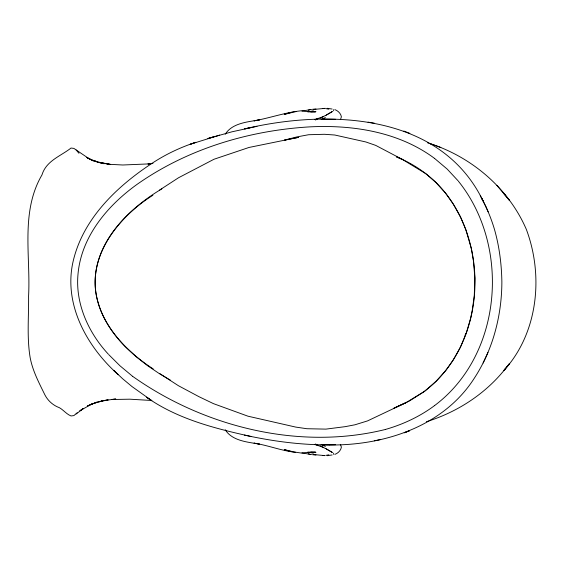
<?xml version="1.0" encoding="UTF-8"?>
<svg xmlns="http://www.w3.org/2000/svg" width="564" height="564" viewBox="0 0 564 564"><rect width="100%" height="100%" fill="white"/><g stroke="black" fill="none" stroke-linecap="round" stroke-linejoin="round"><path stroke-width="0.85" d="M465.173 335.404L465.462 333.874M333.789 454.499L333.613 453.146M322.432 444.806C379.473 447.125 442.43 428.407 474.521 377.887C492.936 349.595 501.77 315.565 501.868 281.958C501.579 264.128 499.316 246.249 494.381 229.097C492.027 221.243 489.094 213.573 485.632 206.149C478.082 190.815 483.327 201.433 485.717 206.346M340.571 119.286L341.389 116.826C340.825 113.47 338.055 110.833 334.974 109.649M487.952 352.514L483.122 363.04M333.613 110.854L333.789 109.501M225.205 134.274C232.248 122.98 247.779 121.916 259.666 119.85L254.054 120.844C270.896 117.834 287.139 111.735 304.306 110.516M505.259 368.898L509.214 363.9L503.786 370.618L505.259 368.898C485.202 394.095 457.037 412.214 426.391 421.724M503.786 370.618C538.063 333.127 543.781 275.831 526.339 229.393C508.418 187.784 470.609 156.017 427.526 142.798M88.597 158.392L73.877 148.403L71.029 148.043C60.559 156.235 46.206 160.761 41.962 174.932C20.367 211.81 30.731 255.767 28.581 296.114C28.849 316.58 26.755 337.265 30.153 357.583C32.606 370.83 39.008 382.843 44.873 394.828C47.919 400.792 53.122 405.403 59.41 407.709C63.57 410.056 66.496 414.18 71.029 415.957L73.877 415.597L77.162 412.785M317.215 118.891L317.87 118.37L315.495 120.04M76.133 414.004L83.493 408.378M434.766 405.438C502.665 354.418 510.631 245.953 458.356 181.164M423.67 391.924C484.434 346.515 491.068 249.267 444.347 191.626M434.527 405.622C420.06 416.429 403.105 424.396 385.642 429.394M423.479 392.058L409.252 401.074L393.728 408.251M82.767 408.858L79.862 410.789L92.848 403.436L87.42 406.009L97.487 401.956L92.179 403.923L103.085 400.623L98.446 401.892L108.126 399.911L101.915 400.828L115.754 399.002L111.348 399.516L129.805 399.192L151.582 400.482M152.068 163.292C116.868 186.465 83.331 218.409 73.264 260.787C62.964 303.883 86.835 346.684 118.257 374.693L113.639 370.294L122.705 378.811L131.948 386.516L151.843 400.729L146.562 397.218C177.378 418.953 214.581 428.421 250.874 436.444M159.591 190.068L178.527 177.759L213.996 159.252L248.992 147.458L298.426 137.376L284.46 140.119L296.925 136.904L308.564 134.733L324.413 134.288L334.783 135.015L365.846 141.966L375.709 145.385L402.442 159.45L425.806 173.656L435.923 182.503L445.736 193.389L453.266 204.041L460.541 216.964L465.85 229.661L471.433 248.9L473.464 261.047L474.881 278.073L474.268 295.91L472.188 310.856L470.637 318.251L466.449 332.591L460.485 347.177L453.216 360.058L445.757 370.569L436.303 381.13L424.621 391.282L406.193 402.569L367.531 420.906L354.946 424.791L345.182 426.659L325.9 429.119L306.901 428.725L295.705 427.082L247.977 416.197L213.453 403.641L198.93 396.668L178.407 385.705L159.464 373.439M151.97 163.363C165.548 154.381 180.367 147.352 195.835 142.304L190.23 144.278L219.664 135.113M161.84 188.841C127.083 209.625 91.925 244.713 95.408 288.303M152.872 195.278C118.496 216.78 86.052 257.071 97.389 300.111C101.851 317.877 112.44 333.592 125.152 346.543M326.323 115.063L332.344 111.531L325.322 115.662M394.906 407.779L406.193 402.569M320.056 118.214L323.13 116.804M321.198 117.453L325.569 115.486M312.096 454.041L311.067 454.485L308.311 453.759M321.106 119.434L325.421 117.594M334.974 454.351C338.069 453.181 340.818 450.53 341.389 447.174L340.571 444.714M404.219 432.814L409.619 430.706L404.466 432.708M321.438 117.305L314.839 119.547M213.65 136.777L207.912 138.504L232.023 131.793L256.987 126.35M311.314 111.468L313.38 110.861M308.311 110.241L311.067 109.515L312.096 109.959M385.48 429.444C299.526 450.805 204.112 427.019 132.688 376.378M304.8 110.671L310.376 109.515M250.656 127.577L244.621 128.881C327.811 109.204 440.378 112.61 483.066 200.932L480.246 195.708M332.104 454.958L327.176 455.705M374.313 440.801L380.164 439.624M313.732 109.437L325.4 108.33M326.055 455.345L328.833 454.81M291.13 112.807L284.263 114.372L290.185 112.581L296.319 111.566M322.925 108.535L324.54 108.373M152.978 163.489L147.972 163.934L149.22 163.877M312.59 109.261L315.967 109.014M307.465 111.594L309.424 111.482M307.838 111.968L315.939 111.453L310.602 111.771L315.509 111.912L301.973 111.207M148.974 163.898L122.797 164.998L110.509 164.371L99.638 162.643L110.22 164.392L99.419 162.326L104.15 163.743L93.539 160.528L98.355 162.425L87.448 157.983L93.427 160.944M301.952 452.8L315.509 452.088L310.602 452.229L315.939 452.547L307.838 452.032M329.341 444.848L335.573 444.728M322.326 119.223L335.658 119.314M329.27 444.848C300.711 445.059 272.257 441.175 244.402 435.077M325.09 455.627L313.732 454.563M307.465 452.406L309.424 452.518M304.306 453.484L290.185 451.419L284.263 449.628L291.13 451.193M312.59 454.739L315.967 454.986M322.925 455.465L324.54 455.627M327.176 108.295L332.104 109.042M295.677 452.328C281.464 450.812 268.126 445.292 254.04 443.149L259.532 444.115C247.681 442.091 232.213 440.977 225.205 429.726M310.376 454.485L304.8 453.329M368.045 122.134L374.503 123.227M326.055 108.655L328.833 109.19M311.314 452.532L313.38 453.139M314.839 444.453L321.438 446.695M429.895 143.58L440.815 147.493M409.845 133.372L403.838 131.045M396.795 157.109L402.442 159.45M396.351 156.799C414.596 164.23 431.206 175.883 443.854 191.041M321.106 444.566L325.421 446.406M321.198 446.547L325.569 448.514M320.056 445.786L323.13 447.196M325.322 448.338L332.344 452.469L326.323 448.937M86.532 157.307L93.476 160.952M170.497 380.221L158.59 373.135L147.352 365.514M153.189 368.898C125.497 351.118 98.608 322.862 95.429 288.535M315.495 443.96L317.87 445.63L317.215 445.109M147.303 365.479L135.734 356.392L125.307 346.705M434.583 158.428C399.192 132.018 353.381 124.757 310.228 126.844C248.921 130.404 187.502 148.882 137.024 184.393C107.498 205.571 81.301 236.584 78.008 274.111C75.188 303.658 88.492 332.802 108.309 354.136M434.611 158.449L447.203 169.101L457.94 180.649M132.519 376.251L119.977 365.796L108.817 354.693M505.295 195.144L504.068 193.748L509.214 200.1L496.926 185.366M76.133 149.996L78.96 153.281M485.632 206.149L488.149 211.831"/></g></svg>
